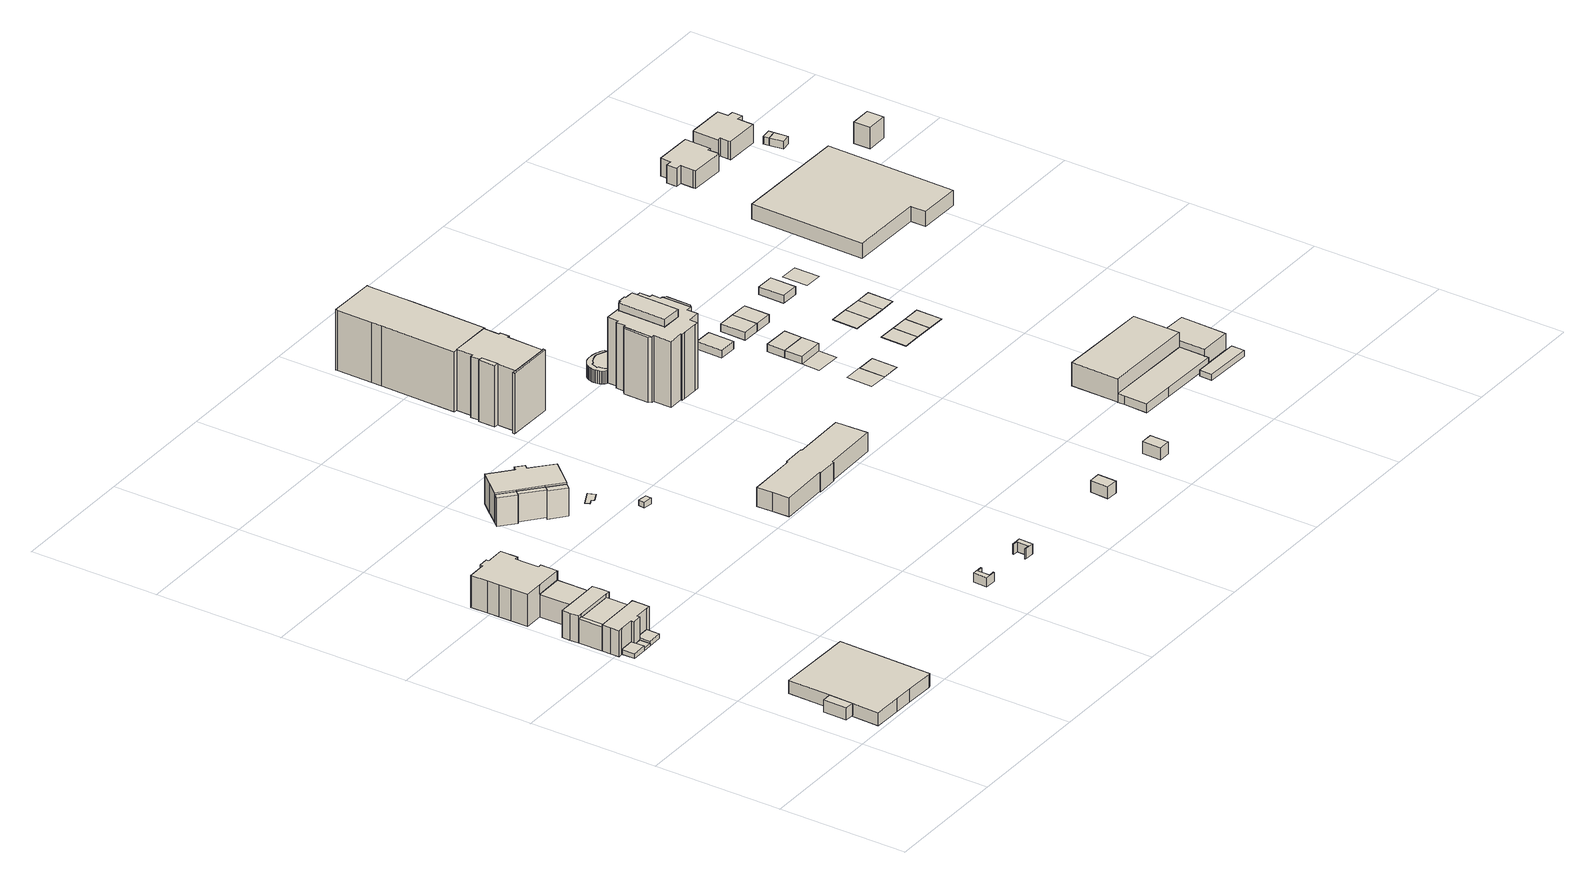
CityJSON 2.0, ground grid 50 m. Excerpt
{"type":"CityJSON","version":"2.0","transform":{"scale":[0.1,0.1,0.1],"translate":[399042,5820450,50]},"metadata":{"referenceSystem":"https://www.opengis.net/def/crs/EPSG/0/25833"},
"CityObjects":{
"building1":{"type":"Building","attributes":{"Gemeindeschluessel":"11000011","BezugspunktDach":"2200","function":"51009_1610","measuredHeight":4.7,"storeysAboveGround":0},"address":[{"country":"Germany","locality":"Berlin"}],"geometry":[{"type":"Solid","lod":"1","boundaries":[[[[0,1,2,3]],[[4,5,6,7]],[[4,7,3,2]],[[5,4,2,1]],[[6,5,1,0]],[[7,6,0,3]]]]}]},
"building2":{"type":"Building","attributes":{"Gemeindeschluessel":"11000011","BezugspunktDach":"2200","function":"31001_2083","measuredHeight":5.11,"storeysAboveGround":1},"address":[{"country":"Germany","locality":"Berlin","thoroughfareNumber":"22 (4)","thoroughfareName":"Allee der Kosmonauten"}],"geometry":[{"type":"Solid","lod":"1","boundaries":[[[[8,9,10,11,12,13,14,15,16,1,0,17]],[[18,19,20,21,22,23,24,25,26,27,28,29]],[[18,29,17,0]],[[19,18,0,1]],[[20,19,1,16]],[[21,20,16,15]],[[22,21,15,14]],[[23,22,14,13]],[[24,23,13,12]],[[25,24,12,11]],[[26,25,11,10]],[[27,26,10,9]],[[28,27,9,8]],[[29,28,8,17]]]]}]},
"building3":{"type":"Building","attributes":{"Gemeindeschluessel":"11000011","function":"31001_2143"},"address":[{"country":"Germany","locality":"Berlin","thoroughfareNumber":"79 (43)","thoroughfareName":"Herzbergstraße"}],"children":["building3-1","building3-2","building3-3"]},
"building3-1":{"type":"BuildingPart","attributes":{"BezugspunktDach":"2200","measuredHeight":2.67,"storeysAboveGround":1},"parents":["building3"],"geometry":[{"type":"MultiSurface","lod":"1","boundaries":[[[30,31,32,33]],[[34,35,36,37]],[[34,37,33,32]],[[35,38,39,40,34,32,31]],[[36,35,31,30]],[[37,36,30,33]],[[40,39,38,35]]]}]},
"building3-2":{"type":"BuildingPart","attributes":{"BezugspunktDach":"2200","measuredHeight":1.02,"storeysAboveGround":1},"parents":["building3"],"geometry":[{"type":"Solid","lod":"1","boundaries":[[[[38,41,42,39]],[[43,44,35,40]],[[43,40,39,42]],[[35,44,41,38]],[[44,43,42,41]],[[40,35,38,39]]]]}]},
"building3-3":{"type":"BuildingPart","attributes":{"BezugspunktDach":"2200","measuredHeight":2.67,"storeysAboveGround":1},"parents":["building3"],"geometry":[{"type":"MultiSurface","lod":"1","boundaries":[[[45,46,47,48]],[[49,50,44,51]],[[49,51,48,47]],[[50,49,47,46]],[[44,50,46,45]],[[51,43,42,41,44,45,48]],[[44,41,42,43]]]}]},
"building4":{"type":"Building","attributes":{"name":"Haus 17","Gemeindeschluessel":"11000011","function":"31001_3051"},"address":[{"country":"Germany","locality":"Berlin","thoroughfareNumber":"79 (45)","thoroughfareName":"Herzbergstraße"}],"children":["building4-1","building4-2","building4-3","building4-4","building4-5","building4-6"]},
"building4-1":{"type":"BuildingPart","attributes":{"BezugspunktDach":"2200","measuredHeight":11.59,"storeysAboveGround":2},"parents":["building4"],"geometry":[{"type":"MultiSurface","lod":"1","boundaries":[[[52,53,54,55,56,57,58,59,60,61,62,63,64,65]],[[66,67,68,69,70,71,72,73,74,75,76,77,78,79]],[[80,81,79,65,64]],[[82,83,64,63]],[[67,66,84,85,86]],[[68,67,63,62]],[[69,68,62,61]],[[70,69,61,60]],[[71,70,60,59]],[[72,71,59,58]],[[73,72,58,57]],[[74,73,57,56]],[[75,74,56,55]],[[76,75,55,54]],[[77,76,54,53]],[[78,77,53,52]],[[79,78,52,65]],[[66,79,81,80]],[[86,85,84,83,82]]]}]},
"building4-2":{"type":"BuildingPart","attributes":{"BezugspunktDach":"2200","measuredHeight":9.42,"storeysAboveGround":2},"parents":["building4"],"geometry":[{"type":"MultiSurface","lod":"1","boundaries":[[[81,80,87,88]],[[89,66,79,90]],[[83,91,87,80]],[[66,89,92,93,85]],[[90,79,81,88]],[[89,90,88,87]],[[85,93,92,91,83]],[[79,66,80,81]]]}]},
"building4-3":{"type":"BuildingPart","attributes":{"BezugspunktDach":"2200","measuredHeight":11.75,"storeysAboveGround":2},"parents":["building4"],"geometry":[{"type":"MultiSurface","lod":"1","boundaries":[[[94,95,96,97,98,99,100,101,102,103]],[[104,105,106,107,108,109,89,90,110,111]],[[104,111,103,102]],[[112,113,104,102,101]],[[106,105,101,100]],[[107,106,100,99]],[[108,107,99,98]],[[109,108,98,97]],[[89,109,114,115,93,91,116,117,97,96]],[[88,87,96,95]],[[110,90,95,94]],[[111,110,94,103]],[[105,104,113,112]],[[91,93,115,116]],[[117,116,115,114]],[[90,89,87,88]]]}]},
"building4-4":{"type":"BuildingPart","attributes":{"BezugspunktDach":"2200","measuredHeight":11.43,"storeysAboveGround":2},"parents":["building4"],"geometry":[{"type":"Solid","lod":"1","boundaries":[[[[83,82,117,116,91]],[[115,114,86,85,93]],[[86,114,117,82]],[[115,93,91,116]],[[114,115,116,117]],[[85,86,82,83]],[[93,85,83,91]]]]}]},
"building4-5":{"type":"BuildingPart","attributes":{"BezugspunktDach":"2200","measuredHeight":15.75,"storeysAboveGround":2},"parents":["building4"],"geometry":[{"type":"Solid","lod":"1","boundaries":[[[[118,119,120,121,122,123,124,125,126,127,128,129,130,131,132,133,134,135]],[[136,137,138,139,140,141,142,143,144,145,146,147,148,149,150,151,152,153]],[[136,153,135,134]],[[137,136,134,133]],[[138,137,133,132]],[[139,138,132,131]],[[140,139,131,130]],[[141,140,130,129]],[[142,141,129,128]],[[143,142,128,127]],[[144,143,127,126]],[[145,144,126,125]],[[146,145,125,124]],[[147,146,124,123]],[[148,147,123,122],[148,154,155,147]],[[149,148,122,121]],[[150,149,121,120]],[[151,150,120,119]],[[152,151,119,118]],[[153,152,118,135]],[[154,148,147,155]]]]}]},
"building4-6":{"type":"BuildingPart","attributes":{"BezugspunktDach":"2200","measuredHeight":8.89,"storeysAboveGround":2},"parents":["building4"],"geometry":[{"type":"MultiSurface","lod":"1","boundaries":[[[113,112,155,154]],[[147,156,157,148]],[[156,147,155,112]],[[157,156,105,104,113]],[[148,157,113,154]],[[147,148,154,155]],[[112,113,104,105]]]}]},
"building5":{"type":"Building","attributes":{"Gemeindeschluessel":"11000011","BezugspunktDach":"2200","function":"51009_1610","measuredHeight":3.6,"storeysAboveGround":0},"address":[{"country":"Germany","locality":"Berlin"}],"geometry":[{"type":"Solid","lod":"1","boundaries":[[[[158,159,160,161,162,163,164,165]],[[166,167,168,169,170,171,172,173]],[[166,173,165,164]],[[167,166,164,163]],[[168,167,163,162]],[[169,168,162,161]],[[170,169,161,160]],[[171,170,160,159]],[[172,171,159,158]],[[173,172,158,165]]]]}]},
"building6":{"type":"Building","attributes":{"name":"Haus 12","Gemeindeschluessel":"11000011","function":"31001_3052"},"address":[{"country":"Germany","locality":"Berlin","thoroughfareNumber":"79 (44)","thoroughfareName":"Herzbergstraße"}],"children":["building6-1","building6-2","building6-3","building6-4"]},
"building6-1":{"type":"BuildingPart","attributes":{"BezugspunktDach":"2200","measuredHeight":12.66,"storeysAboveGround":2},"parents":["building6"],"geometry":[{"type":"MultiSurface","lod":"1","boundaries":[[[174,175,176,177,178,179,180,181,182,183,184,185]],[[186,187,188,189,190,191,192,193,194,195,196,197]],[[186,197,185,184]],[[187,186,184,183]],[[188,187,183,182]],[[189,188,182,181]],[[190,189,181,180]],[[191,190,180,179]],[[192,191,179,178]],[[193,192,178,177]],[[194,193,177,176]],[[195,198,199,176,175]],[[200,201,202,175,174]],[[196,195,203,204]],[[197,205,206,174,185]],[[194,199,198,195]],[[204,203,202,201,200]],[[196,206,205,197]]]}]},
"building6-2":{"type":"BuildingPart","attributes":{"BezugspunktDach":"2200","measuredHeight":11.14,"storeysAboveGround":2},"parents":["building6"],"geometry":[{"type":"MultiSurface","lod":"1","boundaries":[[[207,199,198,208,209]],[[210,195,194,211,212]],[[210,212,209,208]],[[195,210,208,213,203,198]],[[211,194,199,207]],[[212,211,207,209]],[[198,203,213,208]],[[214,194,195,198,199]]]}]},
"building6-3":{"type":"BuildingPart","attributes":{"BezugspunktDach":"2200","measuredHeight":11.14,"storeysAboveGround":2},"parents":["building6"],"geometry":[{"type":"MultiSurface","lod":"1","boundaries":[[[215,216,206,205,217]],[[197,196,218,219,220]],[[197,220,217,205]],[[218,196,221,204,222]],[[219,218,216,215]],[[220,219,215,217]],[[197,205,206,196]],[[222,204,221,206,216,223]]]}]},
"building6-4":{"type":"BuildingPart","attributes":{"BezugspunktDach":"2200","measuredHeight":10.92,"storeysAboveGround":2},"parents":["building6"],"geometry":[{"type":"MultiSurface","lod":"1","boundaries":[[[224,201,200,225]],[[204,203,213,222]],[[204,206,216,222,225,200]],[[213,208,198,201,224]],[[222,213,224,225]],[[222,216,206,204]],[[204,226,200,201,203]],[[203,198,208,213]]]}]},
"building7":{"type":"Building","attributes":{"Gemeindeschluessel":"11000011","BezugspunktDach":"2200","function":"31001_2143","measuredHeight":0.073,"storeysAboveGround":1},"address":[{"country":"Germany","locality":"Berlin","thoroughfareNumber":"79 (47)","thoroughfareName":"Herzbergstraße"}],"geometry":[{"type":"Solid","lod":"1","boundaries":[[[[227,228,229,230,231,232]],[[233,234,235,236,237,238]],[[233,238,232,231]],[[234,233,231,230]],[[235,234,230,229]],[[236,235,229,228]],[[237,236,228,227]],[[238,237,227,232]]]]}]},
"building8":{"type":"Building","attributes":{"Gemeindeschluessel":"11000011","BezugspunktDach":"2200","function":"31001_2143","measuredHeight":2.27,"storeysAboveGround":1},"address":[{"country":"Germany","locality":"Berlin","thoroughfareNumber":"79 (48)","thoroughfareName":"Herzbergstraße"}],"geometry":[{"type":"Solid","lod":"1","boundaries":[[[[239,240,241,242]],[[243,244,245,246]],[[243,246,242,241]],[[244,243,241,240]],[[245,244,240,239]],[[246,245,239,242]]]]}]},
"building9":{"type":"Building","attributes":{"Gemeindeschluessel":"11000011","BezugspunktDach":"2200","function":"51009_1610","measuredHeight":3.93,"storeysAboveGround":0},"address":[{"country":"Germany","locality":"Berlin"}],"geometry":[{"type":"Solid","lod":"1","boundaries":[[[[247,248,249,250,251,252,253,254]],[[255,256,257,258,259,260,261,262]],[[255,262,254,253]],[[256,255,253,252]],[[257,256,252,251]],[[258,257,251,250]],[[259,258,250,249]],[[260,259,249,248]],[[261,260,248,247]],[[262,261,247,254]]]]}]},
"building10":{"type":"Building","attributes":{"Gemeindeschluessel":"11000011","BezugspunktDach":"2200","function":"31001_3051","measuredHeight":9.79,"storeysAboveGround":1},"address":[{"country":"Germany","locality":"Berlin","thoroughfareNumber":"23","thoroughfareName":"Allee der Kosmonauten"}],"geometry":[{"type":"Solid","lod":"1","boundaries":[[[[263,264,265,266,267,268,269,270,271,272,273,274,275,276]],[[277,278,279,280,281,282,283,284,285,286,287,288,289,290]],[[277,290,276,275]],[[278,277,275,274]],[[279,278,274,273]],[[280,279,273,272]],[[281,280,272,271]],[[282,281,271,270]],[[283,282,270,269]],[[284,283,269,268]],[[285,284,268,267]],[[286,285,267,266]],[[287,286,266,265]],[[288,287,265,264]],[[289,288,264,263]],[[290,289,263,276]]]]}]},
"building11":{"type":"Building","attributes":{"Gemeindeschluessel":"11000011","BezugspunktDach":"2200","function":"51009_1610","measuredHeight":24.01,"storeysAboveGround":0},"address":[{"country":"Germany","locality":"Berlin"}],"geometry":[{"type":"Solid","lod":"1","boundaries":[[[[291,292,293,294,295]],[[296,297,298,299,300]],[[296,300,295,294]],[[297,296,294,293]],[[298,297,293,292]],[[299,298,292,291]],[[300,299,291,295]]]]}]},
"building12":{"type":"Building","attributes":{"Gemeindeschluessel":"11000011","function":"31001_3052"},"address":[{"country":"Germany","locality":"Berlin","thoroughfareNumber":"23A","thoroughfareName":"Allee der Kosmonauten"}],"children":["building12-1","building12-2","building12-3"]},
"building12-1":{"type":"BuildingPart","attributes":{"BezugspunktDach":"2200","measuredHeight":23.61,"storeysAboveGround":7},"parents":["building12"],"geometry":[{"type":"Solid","lod":"1","boundaries":[[[[301,302,303,304,305,306,307,308,309,310,311,312,313,314]],[[315,316,317,318,319,320,321,322,323,324,325,326,327,328]],[[315,328,314,313]],[[316,315,313,312]],[[317,316,312,311]],[[318,317,311,310]],[[319,318,310,309]],[[320,319,309,308]],[[321,320,308,307]],[[322,321,307,306]],[[323,322,306,305]],[[324,323,305,304]],[[325,324,304,303]],[[326,325,303,302]],[[328,327,301,314]],[[327,326,302,301]]]]}]},
"building12-2":{"type":"BuildingPart","attributes":{"BezugspunktDach":"2200","measuredHeight":25.97,"storeysAboveGround":7},"parents":["building12"],"geometry":[{"type":"MultiSurface","lod":"1","boundaries":[[[329,330,331,332,333,334,335,336,337,338,339,340,341,342,343]],[[344,345,327,326,346,347,348,349,350,351,352,353,354,355,356]],[[344,356,343,342]],[[345,344,342,341]],[[327,345,341,340]],[[302,301,340,339]],[[346,326,339,338]],[[347,346,338,337]],[[348,347,337,336]],[[349,348,336,335]],[[350,349,335,334]],[[351,350,334,333]],[[353,352,332,331]],[[354,353,331,330]],[[355,354,330,329]],[[356,355,329,343]],[[326,327,357,301,302]],[[351,358,359,352]]]}]},
"building12-3":{"type":"BuildingPart","attributes":{"BezugspunktDach":"2200","measuredHeight":23.73,"storeysAboveGround":7},"parents":["building12"],"geometry":[{"type":"Solid","lod":"1","boundaries":[[[[360,361,358,359,362,363]],[[364,352,351,365,366,367]],[[364,367,363,362]],[[352,364,362,359]],[[365,351,358,361]],[[366,365,361,360]],[[367,366,360,363]],[[352,359,358,351]]]]}]},
"building13":{"type":"Building","attributes":{"Gemeindeschluessel":"11000011","BezugspunktDach":"2200","function":"51009_1610","measuredHeight":4.59,"storeysAboveGround":0},"address":[{"country":"Germany","locality":"Berlin"}],"geometry":[{"type":"Solid","lod":"1","boundaries":[[[[368,369,370,371]],[[372,373,374,375]],[[372,375,371,370]],[[373,372,370,369]],[[374,373,369,368]],[[375,374,368,371]]]]}]},
"building14":{"type":"Building","attributes":{"Gemeindeschluessel":"11000011","BezugspunktDach":"2200","function":"51009_1610","measuredHeight":1.37,"storeysAboveGround":0},"address":[{"country":"Germany","locality":"Berlin"}],"geometry":[{"type":"Solid","lod":"1","boundaries":[[[[376,377,378,379,380]],[[381,382,383,384,385]],[[381,385,380,379]],[[382,381,379,378]],[[383,382,378,377]],[[384,383,377,376]],[[385,384,376,380]]]]}]},
"building15":{"type":"Building","attributes":{"Gemeindeschluessel":"11000011","BezugspunktDach":"2200","function":"51009_1610","measuredHeight":5.18,"storeysAboveGround":0},"address":[{"country":"Germany","locality":"Berlin"}],"geometry":[{"type":"Solid","lod":"1","boundaries":[[[[386,387,388,389,390,391,392,393,394,395,396,397,398,399,400,401,402,403,404,405,406,407,408,409,410,411,412,413,414,415,416,417,418,419,420,421,422,423,424,425,426]],[[427,428,429,430,431,432,433,434,435,436,437,438,439,440,441,442,443,444,445,446,447,448,449,450,451,452,453,454,455,456,457,458,459,460,461,462,463,464,465,466,467]],[[427,467,426,425]],[[428,427,425,424]],[[429,428,424,423]],[[430,429,423,422]],[[431,430,422,421]],[[432,431,421,420]],[[433,432,420,419]],[[434,433,419,418]],[[435,434,418,417]],[[436,435,417,416]],[[437,436,416,415]],[[438,437,415,414]],[[439,438,414,413]],[[440,439,413,412]],[[441,440,412,411]],[[442,441,411,410]],[[443,442,410,409]],[[444,443,409,408]],[[445,444,408,407]],[[446,445,407,406]],[[447,446,406,405]],[[448,447,405,404]],[[449,448,404,403]],[[450,449,403,402]],[[451,450,402,401]],[[452,451,401,400]],[[453,452,400,399]],[[454,453,399,398]],[[455,454,398,397]],[[456,455,397,396]],[[457,456,396,395]],[[458,457,395,394]],[[459,458,394,393]],[[460,459,393,392]],[[461,460,392,391]],[[462,461,391,390]],[[463,462,390,389]],[[464,463,389,388]],[[465,464,388,387]],[[466,465,387,386]],[[467,466,386,426]]]]}]},
"building16":{"type":"Building","attributes":{"Gemeindeschluessel":"11000011","function":"31001_3052"},"address":[{"country":"Germany","locality":"Berlin","thoroughfareNumber":"23B","thoroughfareName":"Allee der Kosmonauten"}],"children":["building16-1","building16-2","building16-3","building16-4","building16-5"]},
"building16-1":{"type":"BuildingPart","attributes":{"BezugspunktDach":"2200","measuredHeight":25.71,"storeysAboveGround":8},"parents":["building16"],"geometry":[{"type":"MultiSurface","lod":"1","boundaries":[[[468,469,470,471]],[[472,473,474,475]],[[472,470,471,475,471,470]],[[473,472,470,469]],[[474,473,469,468]],[[475,474,468,471]]]}]},
"building16-2":{"type":"BuildingPart","attributes":{"BezugspunktDach":"2200","measuredHeight":25.73,"storeysAboveGround":8},"parents":["building16"],"geometry":[{"type":"MultiSurface","lod":"1","boundaries":[[[476,477,478,479,480,481,482,483,484,485,471,470,486,487,488,489,490,491,492,493,494,495,496,497,498,499,500,501,502,503,504]],[[505,506,507,508,509,510,511,512,513,514,515,516,517,518,519,520,521,522,523,524,525,526,527,528,529,530,531,532,533,534,535]],[[505,535,536,537]],[[506,505,503,502]],[[507,506,502,501]],[[508,507,501,500]],[[509,508,500,499]],[[510,509,499,498]],[[498,497,538,394]],[[512,511,497,539,540]],[[513,512,496,540,541,495]],[[514,513,541,542,543]],[[515,514,542,544,493]],[[516,515,544,545,492]],[[517,516,545,546]],[[518,517,491,490]],[[519,518,490,489]],[[520,519,489,488]],[[521,520,488,487]],[[522,521,487,486]],[[523,522,486,470]],[[524,523,472,475]],[[525,524,471,485]],[[526,525,485,484]],[[527,526,484,483]],[[528,527,483,482]],[[529,528,482,481]],[[530,529,481,480]],[[531,530,480,479]],[[532,531,479,478]],[[533,532,478,477]],[[534,533,477,476]],[[535,534,476,504]],[[537,536,504,503]],[[539,458,394,538]],[[540,539,497,496]],[[495,541,540,496]],[[543,542,541,495,494]],[[494,493,544,542]],[[547,493,492,545,544]],[[546,545,492,491]],[[475,472,470,471]]]}]},
"building16-3":{"type":"BuildingPart","attributes":{"BezugspunktDach":"2200","measuredHeight":5.13,"storeysAboveGround":8},"parents":["building16"],"geometry":[{"type":"MultiSurface","lod":"1","boundaries":[[[397,396,395,394,538,548,405,404,403,402,401,400,399,398]],[[453,452,451,450,449,448,447,549,539,458,457,456,455,454]],[[453,454,398,399]],[[452,453,399,400]],[[451,452,400,401]],[[450,451,401,402]],[[449,450,402,403]],[[448,449,403,404]],[[447,448,404,405]],[[549,447,405,548]],[[457,458,394,395]],[[456,457,395,396]],[[455,456,396,397]],[[454,455,397,398]],[[549,548,538,539]],[[550,458,539,551,538,394]]]}]},
"building16-4":{"type":"BuildingPart","attributes":{"BezugspunktDach":"2200","measuredHeight":28.68,"storeysAboveGround":8},"parents":["building16"],"geometry":[{"type":"MultiSurface","lod":"1","boundaries":[[[552,553,554,555,556,557,558,559,560]],[[541,540,539,549,561,546,545,544,542]],[[495,494,560,559]],[[540,496,495,562,559,558]],[[497,496,558,557]],[[548,538,557,556]],[[539,538,539,549]],[[561,549,556,555]],[[546,561,555,554]],[[545,492,491,554,553]],[[493,492,553,552]],[[542,494,493,552,560]],[[563,541,542,494,495]],[[541,562,495,496,540]],[[539,540,564,496,497]],[[549,539,538,548]],[[546,491,492,545]],[[544,545,565,492,493]],[[544,493,494,542]]]}]},
"building16-5":{"type":"BuildingPart","attributes":{"BezugspunktDach":"2200","measuredHeight":25.62,"storeysAboveGround":8},"parents":["building16"],"geometry":[{"type":"Solid","lod":"1","boundaries":[[[[504,503,566,567]],[[568,537,536,569]],[[568,569,567,566]],[[537,568,566,503]],[[569,536,504,567]],[[536,537,503,504]]]]}]},
"building17":{"type":"Building","attributes":{"Gemeindeschluessel":"11000011","BezugspunktDach":"2200","function":"51009_1610","measuredHeight":26.72,"storeysAboveGround":0},"address":[{"country":"Germany","locality":"Berlin"}],"geometry":[{"type":"Solid","lod":"1","boundaries":[[[[570,571,572,573,574,575]],[[539,549,576,546,561,540]],[[539,540,575,574]],[[549,539,574,573]],[[576,549,573,572]],[[546,576,572,571]],[[561,546,571,570]],[[540,561,570,575]]]]}]},
"building18":{"type":"Building","attributes":{"Gemeindeschluessel":"11000011","BezugspunktDach":"2200","function":"51009_1610","measuredHeight":4.85,"storeysAboveGround":0},"address":[{"country":"Germany","locality":"Berlin"}],"geometry":[{"type":"Solid","lod":"1","boundaries":[[[[577,578,579,580]],[[581,582,583,584]],[[581,584,580,579]],[[582,581,579,578]],[[583,582,578,577]],[[584,583,577,580]]]]}]},
"building19":{"type":"Building","attributes":{"Gemeindeschluessel":"11000011","BezugspunktDach":"2200","function":"31001_1010","measuredHeight":0.035,"storeysAboveGround":2},"address":[{"country":"Germany","locality":"Berlin","thoroughfareNumber":"15","thoroughfareName":"Am Herzbergteich"}],"geometry":[{"type":"MultiSurface","lod":"1","boundaries":[[[585,586,587,588]]]}]},
"building20":{"type":"Building","attributes":{"Gemeindeschluessel":"11000011","BezugspunktDach":"2200","function":"31001_1010","measuredHeight":3,"storeysAboveGround":2},"address":[{"country":"Germany","locality":"Berlin","thoroughfareNumber":"37","thoroughfareName":"Am Herzbergteich"}],"geometry":[{"type":"Solid","lod":"1","boundaries":[[[[589,590,591,592]],[[593,594,595,596]],[[593,596,592,591]],[[594,593,591,590]],[[595,594,590,589]],[[596,595,589,592]]]]}]},
"building21":{"type":"Building","attributes":{"Gemeindeschluessel":"11000011","BezugspunktDach":"2200","function":"31001_1010","measuredHeight":0.049,"storeysAboveGround":2},"address":[{"country":"Germany","locality":"Berlin","thoroughfareNumber":"17","thoroughfareName":"Am Herzbergteich"}],"geometry":[{"type":"MultiSurface","lod":"1","boundaries":[[[597,598,599,600]]]}]},
"building22":{"type":"Building","attributes":{"Gemeindeschluessel":"11000011","BezugspunktDach":"2200","function":"31001_1010","measuredHeight":0.075,"storeysAboveGround":2},"address":[{"country":"Germany","locality":"Berlin","thoroughfareNumber":"13","thoroughfareName":"Am Herzbergteich"}],"geometry":[{"type":"Solid","lod":"1","boundaries":[[[[601,602,586,585]],[[603,604,605,606]],[[603,606,585,586]],[[604,603,586,602]],[[605,604,602,601]],[[606,605,601,585]]]]}]},
"building23":{"type":"Building","attributes":{"Gemeindeschluessel":"11000011","BezugspunktDach":"2200","function":"31001_1010","measuredHeight":3.01,"storeysAboveGround":2},"address":[{"country":"Germany","locality":"Berlin","thoroughfareNumber":"19","thoroughfareName":"Am Herzbergteich"}],"geometry":[{"type":"Solid","lod":"1","boundaries":[[[[607,608,609,610]],[[611,612,598,599]],[[611,599,610,609]],[[612,611,609,608]],[[598,612,608,607]],[[599,598,607,610]]]]}]},
"building24":{"type":"Building","attributes":{"Gemeindeschluessel":"11000011","BezugspunktDach":"2200","function":"31001_1010","measuredHeight":0.009,"storeysAboveGround":2},"address":[{"country":"Germany","locality":"Berlin","thoroughfareNumber":"35","thoroughfareName":"Am Herzbergteich"}]},
"building25":{"type":"Building","attributes":{"Gemeindeschluessel":"11000011","BezugspunktDach":"2200","function":"31001_1010","measuredHeight":2.99,"storeysAboveGround":2},"address":[{"country":"Germany","locality":"Berlin","thoroughfareNumber":"21","thoroughfareName":"Am Herzbergteich"}],"geometry":[{"type":"Solid","lod":"1","boundaries":[[[[608,613,614,609]],[[615,616,612,611]],[[615,611,609,614]],[[616,615,614,613]],[[612,616,613,608]],[[611,612,608,609]]]]}]},
"building26":{"type":"Building","attributes":{"Gemeindeschluessel":"11000011","BezugspunktDach":"2200","function":"31001_1010","measuredHeight":2.98,"storeysAboveGround":2},"address":[{"country":"Germany","locality":"Berlin","thoroughfareNumber":"33","thoroughfareName":"Am Herzbergteich"}],"geometry":[{"type":"Solid","lod":"1","boundaries":[[[[617,618,619,620]],[[621,622,623,624]],[[621,624,620,619]],[[622,621,619,618]],[[623,622,618,617]],[[624,623,617,620]]]]}]},
"building27":{"type":"Building","attributes":{"Gemeindeschluessel":"11000011","BezugspunktDach":"2200","function":"31001_1010","measuredHeight":3.02,"storeysAboveGround":2},"address":[{"country":"Germany","locality":"Berlin","thoroughfareNumber":"31","thoroughfareName":"Am Herzbergteich"}],"geometry":[{"type":"Solid","lod":"1","boundaries":[[[[625,626,618,617]],[[627,628,629,630]],[[627,630,617,618]],[[628,627,618,626]],[[629,628,626,625]],[[630,629,625,617]]]]}]},
"building28":{"type":"Building","attributes":{"Gemeindeschluessel":"11000011","BezugspunktDach":"2200","function":"31001_1010","measuredHeight":0.135,"storeysAboveGround":2},"address":[{"country":"Germany","locality":"Berlin","thoroughfareNumber":"11","thoroughfareName":"Am Herzbergteich"}],"geometry":[{"type":"Solid","lod":"1","boundaries":[[[[631,632,633,634]],[[635,636,637,638]],[[635,638,634,633]],[[636,635,633,632]],[[637,636,632,631]],[[638,637,631,634]]]]}]},
"building29":{"type":"Building","attributes":{"name":"Sporthalle","Gemeindeschluessel":"11000011","function":"31001_3211"},"address":[{"country":"Germany","locality":"Berlin","thoroughfareNumber":"22A","thoroughfareName":"Allee der Kosmonauten"}],"children":["building29-1","building29-2","building29-3"]},
"building29-1":{"type":"BuildingPart","attributes":{"BezugspunktDach":"2200","measuredHeight":9.09,"storeysAboveGround":2},"parents":["building29"],"geometry":[{"type":"MultiSurface","lod":"1","boundaries":[[[639,640,641,642,643]],[[644,645,646,647,648]],[[644,648,643,642]],[[645,644,642,641]],[[646,645,641,640]],[[649,650,646,640,639]],[[651,652,639,643]],[[647,646,650,649]],[[648,647,653,652,651]]]}]},
"building29-2":{"type":"BuildingPart","attributes":{"BezugspunktDach":"2200","measuredHeight":3.52,"storeysAboveGround":2},"parents":["building29"],"geometry":[{"type":"MultiSurface","lod":"1","boundaries":[[[654,655,656,652,651,657,658]],[[659,660,661,662,663,664,665]],[[659,665,658,657]],[[660,659,657,651]],[[661,660,651,648,647]],[[663,662,656,655]],[[664,663,655,654]],[[665,664,654,658]],[[647,648,651,652]],[[662,661,652,656]]]}]},
"building29-3":{"type":"BuildingPart","attributes":{"BezugspunktDach":"2200","measuredHeight":6.2,"storeysAboveGround":2},"parents":["building29"],"geometry":[{"type":"MultiSurface","lod":"1","boundaries":[[[666,667,650,649,668]],[[669,670,671,672,673]],[[674,652,656,662,661,669,673,668,649]],[[670,669,647,646]],[[671,670,650,667]],[[672,671,667,666]],[[673,672,666,668]],[[661,662,656,652,674]],[[646,647,649,650]]]}]},
"building30":{"type":"Building","attributes":{"Gemeindeschluessel":"11000011","BezugspunktDach":"2200","function":"31001_1010","measuredHeight":0.137,"storeysAboveGround":2},"address":[{"country":"Germany","locality":"Berlin","thoroughfareNumber":"7","thoroughfareName":"Am Herzbergteich"}],"geometry":[{"type":"Solid","lod":"1","boundaries":[[[[675,676,677,678]],[[679,680,681,682]],[[679,682,678,677]],[[680,679,677,676]],[[681,680,676,675]],[[682,681,675,678]]]]}]},
"building31":{"type":"Building","attributes":{"Gemeindeschluessel":"11000011","BezugspunktDach":"2200","function":"31001_1010","measuredHeight":0.174,"storeysAboveGround":2},"address":[{"country":"Germany","locality":"Berlin","thoroughfareNumber":"9","thoroughfareName":"Am Herzbergteich"}],"geometry":[{"type":"Solid","lod":"1","boundaries":[[[[683,684,632,631]],[[636,685,686,637]],[[636,637,631,632]],[[685,636,632,684]],[[686,685,684,683]],[[637,686,683,631]]]]}]},
"building32":{"type":"Building","attributes":{"Gemeindeschluessel":"11000011","BezugspunktDach":"2200","function":"31001_1010","measuredHeight":0.205,"storeysAboveGround":2},"address":[{"country":"Germany","locality":"Berlin","thoroughfareNumber":"1","thoroughfareName":"Am Herzbergteich"}],"geometry":[{"type":"Solid","lod":"1","boundaries":[[[[687,688,684,683]],[[685,689,690,686]],[[685,686,683,684]],[[689,685,684,688]],[[690,689,688,687]],[[686,690,687,683]]]]}]},
"building33":{"type":"Building","attributes":{"Gemeindeschluessel":"11000011","BezugspunktDach":"2200","function":"31001_1010","measuredHeight":0.172,"storeysAboveGround":2},"address":[{"country":"Germany","locality":"Berlin","thoroughfareNumber":"5","thoroughfareName":"Am Herzbergteich"}],"geometry":[{"type":"Solid","lod":"1","boundaries":[[[[691,692,676,675]],[[693,694,695,696]],[[693,696,675,676]],[[694,693,676,692]],[[695,694,692,691]],[[696,695,691,675]]]]}]},
"building34":{"type":"Building","attributes":{"Gemeindeschluessel":"11000011","BezugspunktDach":"2200","function":"31001_1010","measuredHeight":3,"storeysAboveGround":2},"address":[{"country":"Germany","locality":"Berlin","thoroughfareNumber":"27","thoroughfareName":"Am Herzbergteich"}],"geometry":[{"type":"Solid","lod":"1","boundaries":[[[[697,698,699,700]],[[701,702,703,704]],[[701,704,700,699]],[[702,701,699,698]],[[703,702,698,697]],[[704,703,697,700]]]]}]},
"building35":{"type":"Building","attributes":{"Gemeindeschluessel":"11000011","BezugspunktDach":"2200","function":"31001_2463","measuredHeight":2.32,"storeysAboveGround":1},"address":[{"country":"Germany","locality":"Berlin","thoroughfareNumber":"22A (1)","thoroughfareName":"Allee der Kosmonauten"}],"geometry":[{"type":"Solid","lod":"1","boundaries":[[[[705,706,707,708]],[[709,710,711,712]],[[709,712,708,707]],[[710,709,707,706]],[[711,710,706,705]],[[712,711,705,708]]]]}]},
"building36":{"type":"Building","attributes":{"Gemeindeschluessel":"11000011","BezugspunktDach":"2200","function":"31001_1010","measuredHeight":0.202,"storeysAboveGround":2},"address":[{"country":"Germany","locality":"Berlin","thoroughfareNumber":"3","thoroughfareName":"Am Herzbergteich"}],"geometry":[{"type":"Solid","lod":"1","boundaries":[[[[713,714,692,691]],[[694,715,716,695]],[[694,695,691,692]],[[715,694,692,714]],[[716,715,714,713]],[[695,716,713,691]]]]}]},
"building37":{"type":"Building","attributes":{"Gemeindeschluessel":"11000011","BezugspunktDach":"2200","function":"31001_1010","measuredHeight":0.029,"storeysAboveGround":2},"address":[{"country":"Germany","locality":"Berlin","thoroughfareNumber":"23","thoroughfareName":"Am Herzbergteich"}],"geometry":[{"type":"MultiSurface","lod":"1","boundaries":[[[717,718,719,720]]]}]},
"building38":{"type":"Building","attributes":{"Gemeindeschluessel":"11000011","BezugspunktDach":"2200","function":"31001_3040","measuredHeight":5.92,"storeysAboveGround":1},"address":[{"country":"Germany","locality":"Berlin","thoroughfareNumber":"25","thoroughfareName":"Allee der Kosmonauten"}],"geometry":[{"type":"Solid","lod":"1","boundaries":[[[[721,722,723,724,725,726]],[[727,728,729,730,731,732]],[[727,732,726,725]],[[728,727,725,724]],[[729,728,724,723]],[[730,729,723,722]],[[731,730,722,721]],[[732,731,721,726]]]]}]},
"building39":{"type":"Building","attributes":{"Gemeindeschluessel":"11000011","BezugspunktDach":"2200","function":"31001_1010","measuredHeight":7.02,"storeysAboveGround":2},"address":[{"country":"Germany","locality":"Berlin","thoroughfareNumber":"103A","thoroughfareName":"Rhinstraße"}],"geometry":[{"type":"Solid","lod":"1","boundaries":[[[[733,734,735,736,737,738,739,740,741,742,743,744,745]],[[746,747,748,749,750,751,752,753,754,755,756,757,758]],[[746,758,745,744]],[[747,746,744,743]],[[748,747,743,742]],[[749,748,742,741]],[[750,749,741,740]],[[751,750,740,739]],[[752,751,739,738]],[[753,752,738,737]],[[754,753,737,736]],[[755,754,736,735]],[[756,755,735,734]],[[757,756,734,733]],[[758,757,733,745]]]]}]},
"building40":{"type":"Building","attributes":{"Gemeindeschluessel":"11000011","BezugspunktDach":"2200","function":"31001_1010","measuredHeight":7.09,"storeysAboveGround":2},"address":[{"country":"Germany","locality":"Berlin","thoroughfareNumber":"103","thoroughfareName":"Rhinstraße"}],"geometry":[{"type":"Solid","lod":"1","boundaries":[[[[759,760,761,762,763,764,765,766,767,768,769,770,771]],[[772,773,774,775,776,777,778,779,780,781,782,783,784]],[[772,784,771,770]],[[773,772,770,769]],[[774,773,769,768]],[[775,774,768,767]],[[776,775,767,766]],[[777,776,766,765]],[[778,777,765,764]],[[779,778,764,763]],[[780,779,763,762]],[[781,780,762,761]],[[782,781,761,760]],[[783,782,760,759]],[[784,783,759,771]]]]}]},
"building41":{"type":"Building","attributes":{"Gemeindeschluessel":"11000011","BezugspunktDach":"2200","function":"31001_2143","measuredHeight":3.02,"storeysAboveGround":1},"address":[{"country":"Germany","locality":"Berlin","thoroughfareNumber":"103 (1)","thoroughfareName":"Rhinstraße"}],"geometry":[{"type":"Solid","lod":"1","boundaries":[[[[785,786,787,788]],[[789,790,791,792]],[[789,792,788,787]],[[790,789,787,786]],[[791,790,786,785]],[[792,791,785,788]]]]}]},
"building42":{"type":"Building","attributes":{"Gemeindeschluessel":"11000011","BezugspunktDach":"2200","function":"51009_1610","measuredHeight":3.01,"storeysAboveGround":0},"address":[{"country":"Germany","locality":"Berlin"}],"geometry":[{"type":"Solid","lod":"1","boundaries":[[[[788,787,793,794]],[[795,789,792,796]],[[795,796,794,793]],[[789,795,793,787]],[[792,789,787,788]],[[796,792,788,794]]]]}]},
"building43":{"type":"Building","attributes":{"Gemeindeschluessel":"11000011","BezugspunktDach":"2200","function":"31001_2523","measuredHeight":8.25,"storeysAboveGround":1},"address":[{"country":"Germany","locality":"Berlin","thoroughfareNumber":"25 (1)","thoroughfareName":"Allee der Kosmonauten"}],"geometry":[{"type":"Solid","lod":"1","boundaries":[[[[797,798,799,800]],[[801,802,803,804]],[[801,804,800,799]],[[802,801,799,798]],[[803,802,798,797]],[[804,803,797,800]]]]}]}
},
"vertices":[
[118,117,64],[120,210,64],[83,210,64],[81,118,64],[83,210,17],[120,210,17],[118,117,17],[81,118,17],
[227,10,64],[299,8,64],[414,6,64],[420,6,64],[421,59,64],[421,70,64],[422,127,64],[427,370,64],[124,377,64],[115,12,64],[118,117,13],[120,210,13],[124,377,13],[427,370,13],[422,127,13],[421,70,13],[421,59,13],[420,6,13],[414,6,13],[299,8,13],[227,10,13],[115,12,13],
[30,932,29],[89,933,29],[88,984,29],[30,983,29],[88,984,10],[89,933,10],[30,932,10],[30,983,10],[89,933,20],[88,973,20],[88,973,10],
[125,933,20],[125,974,20],[125,974,10],[125,933,10],
[125,933,29],[182,934,29],[182,984,29],[125,984,29],[182,984,10],[182,934,10],[125,984,10],
[12,1017,111],[12,983,111],[30,983,111],[88,984,111],[88,973,111],[125,974,111],[125,984,111],[182,984,111],[198,985,111],[198,1018,111],[198,1052,111],[181,1052,111],[27,1051,111],[12,1050,111],[27,1051,9],[181,1052,9],[198,1052,9],[198,1018,9],[198,985,9],[182,984,9],[125,984,9],[125,974,9],[88,973,9],[88,984,9],[30,983,9],[12,983,9],[12,1017,9],[12,1050,9],[27,1051,104],[12,1050,104],[181,1052,102],[27,1051,102],[27,1051,59],[27,1051,10],[181,1052,10],
[27,1144,104],[11,1144,104],[27,1144,9],[11,1144,9],[27,1144,102],[27,1144,31],[27,1144,10],
[10,1177,115],[11,1144,115],[27,1144,115],[180,1145,115],[197,1145,115],[197,1178,115],[196,1211,115],[191,1211,115],[83,1210,115],[10,1210,115],[83,1210,9],[191,1211,9],[196,1211,9],[197,1178,9],[197,1145,9],[180,1145,9],[10,1177,9],[10,1210,9],[191,1211,96],[83,1210,96],[180,1145,10],[104,1145,10],[104,1145,102],[180,1145,102],
[8,1506,132],[8,1460,132],[9,1412,132],[9,1346,132],[82,1347,132],[190,1348,132],[192,1348,132],[192,1415,132],[178,1415,132],[178,1462,132],[178,1508,132],[191,1508,132],[191,1576,132],[119,1575,132],[119,1585,132],[80,1585,132],[81,1574,132],[7,1573,132],[81,1574,7],[80,1585,7],[119,1585,7],[119,1575,7],[191,1576,7],[191,1508,7],[178,1508,7],[178,1462,7],[178,1415,7],[192,1415,7],[192,1348,7],[190,1348,7],[82,1347,7],[9,1346,7],[9,1412,7],[8,1460,7],[8,1506,7],[7,1573,7],[82,1347,96],[190,1348,96],
[191,1211,7],[83,1210,7],
[1098,196,51],[1099,200,51],[1076,200,51],[1077,248,51],[1100,247,51],[1100,252,51],[1057,252,51],[1055,197,51],[1057,252,15],[1100,252,15],[1100,247,15],[1077,248,15],[1076,200,15],[1099,200,15],[1098,196,15],[1055,197,15],
[564,1760,121],[640,1693,121],[696,1644,121],[737,1690,121],[778,1737,121],[699,1807,121],[711,1820,121],[683,1845,121],[671,1832,121],[590,1902,121],[549,1855,121],[508,1809,121],[549,1855,4],[590,1902,4],[671,1832,4],[683,1845,4],[711,1820,4],[699,1807,4],[778,1737,4],[737,1690,4],[696,1644,4],[640,1693,4],[564,1760,4],[508,1809,4],[640,1693,115],[696,1644,115],[564,1760,116],[640,1693,116],[640,1693,89],[640,1693,7],[564,1760,7],[508,1809,115],[564,1760,115],
[680,1625,115],[628,1678,115],[624,1674,115],[628,1678,4],[680,1625,4],[624,1674,4],[628,1678,7],[696,1644,82],
[547,1741,115],[551,1745,115],[492,1790,115],[551,1745,4],[547,1741,4],[492,1790,4],[564,1760,88],[551,1745,7],[551,1745,53],
[628,1678,116],[551,1745,116],[564,1760,75],
[782,1606,8],[801,1615,8],[806,1605,8],[842,1623,8],[829,1650,8],[773,1623,8],[829,1650,7],[842,1623,7],[806,1605,7],[801,1615,7],[782,1606,7],[773,1623,7],
[891,1434,31],[894,1458,31],[859,1463,31],[856,1439,31],[859,1463,9],[894,1458,9],[891,1434,9],[856,1439,9],
[1323,191,50],[1325,245,50],[1285,246,50],[1285,242,50],[1306,241,50],[1305,196,50],[1282,196,50],[1282,192,50],[1282,196,11],[1305,196,11],[1306,241,11],[1285,242,11],[1285,246,11],[1325,245,11],[1323,191,11],[1282,192,11],
[1077,1069,81],[1079,1005,81],[1271,1009,81],[1271,1005,81],[1351,1007,81],[1351,1012,81],[1573,1016,81],[1571,1079,81],[1570,1142,81],[1357,1138,81],[1357,1143,81],[1270,1141,81],[1270,1136,81],[1074,1132,81],[1270,1136,7],[1270,1141,7],[1357,1143,7],[1357,1138,7],[1570,1142,7],[1571,1079,7],[1573,1016,7],[1351,1012,7],[1351,1007,7],[1271,1005,7],[1271,1009,7],[1079,1005,7],[1077,1069,7],[1074,1132,7],
[1033,2143,248],[1034,2208,248],[1024,2208,248],[1016,2208,248],[1015,2143,248],[1016,2208,8],[1024,2208,8],[1034,2208,8],[1033,2143,8],[1015,2143,8],
[1036,2310,243],[1197,2307,243],[1197,2310,243],[1206,2310,243],[1213,2601,243],[1214,2643,243],[1216,2780,243],[1217,2788,243],[1211,2788,243],[1030,2791,243],[1030,2783,243],[1028,2645,243],[1027,2605,243],[1023,2310,243],[1027,2605,7],[1028,2645,7],[1030,2783,7],[1030,2791,7],[1211,2788,7],[1217,2788,7],[1216,2780,7],[1214,2643,7],[1213,2601,7],[1206,2310,7],[1197,2310,7],[1197,2307,7],[1036,2310,7],[1023,2310,7],
[1034,2208,246],[1034,2191,246],[1033,2143,246],[1032,2072,246],[1191,2070,246],[1193,2134,246],[1195,2210,246],[1203,2210,246],[1204,2245,246],[1195,2245,246],[1197,2307,246],[1036,2310,246],[1035,2245,246],[1024,2245,246],[1024,2208,246],[1024,2245,7],[1035,2245,7],[1195,2245,7],[1204,2245,7],[1203,2210,7],[1195,2210,7],[1193,2134,7],[1191,2070,7],[1032,2072,7],[1033,2143,7],[1034,2191,7],[1034,2208,7],[1024,2208,7],[1036,2310,146],[1191,2070,244],[1032,2072,244],
[1199,2062,244],[1200,2070,244],[1017,2073,244],[1017,2065,244],[1017,2073,7],[1200,2070,7],[1199,2062,7],[1017,2065,7],
[1810,178,52],[1812,251,52],[1768,252,52],[1764,180,52],[1768,252,6],[1812,251,6],[1810,178,6],[1764,180,6],
[1213,2134,22],[1215,2210,22],[1203,2210,22],[1195,2210,22],[1193,2134,22],[1195,2210,8],[1203,2210,8],[1215,2210,8],[1213,2134,8],[1193,2134,8],
[1434,2015,61],[1436,2008,61],[1438,2001,61],[1441,1995,61],[1444,1991,61],[1448,1986,61],[1453,1982,61],[1459,1983,61],[1466,1983,61],[1460,1994,61],[1457,2005,61],[1456,2017,61],[1450,2021,61],[1460,2048,61],[1468,2047,61],[1477,2055,61],[1487,2061,61],[1508,2067,61],[1520,2066,61],[1556,2050,61],[1556,2060,61],[1549,2065,61],[1541,2068,61],[1533,2071,61],[1525,2074,61],[1517,2076,61],[1508,2077,61],[1498,2078,61],[1489,2078,61],[1482,2077,61],[1475,2076,61],[1468,2074,61],[1462,2070,61],[1456,2066,61],[1451,2062,61],[1446,2057,61],[1442,2051,61],[1439,2044,61],[1436,2037,61],[1434,2030,61],[1434,2023,61],[1434,2030,10],[1436,2037,10],[1439,2044,10],[1442,2051,10],[1446,2057,10],[1451,2062,10],[1456,2066,10],[1462,2070,10],[1468,2074,10],[1475,2076,10],[1482,2077,10],[1489,2078,10],[1498,2078,10],[1508,2077,10],[1517,2076,10],[1525,2074,10],[1533,2071,10],[1541,2068,10],[1549,2065,10],[1556,2060,10],[1556,2050,10],[1520,2066,10],[1508,2067,10],[1487,2061,10],[1477,2055,10],[1468,2047,10],[1460,2048,10],[1450,2021,10],[1456,2017,10],[1457,2005,10],[1460,1994,10],[1466,1983,10],[1459,1983,10],[1453,1982,10],[1448,1986,10],[1444,1991,10],[1441,1995,10],[1438,2001,10],[1436,2008,10],[1434,2015,10],[1434,2023,10],
[1675,1795,267],[1676,1891,267],[1666,1901,267],[1665,1785,267],[1666,1901,10],[1676,1891,10],[1675,1795,10],[1665,1785,10],
[1444,1789,267],[1443,1719,267],[1503,1719,267],[1503,1713,267],[1517,1713,267],[1580,1712,267],[1594,1711,267],[1595,1745,267],[1643,1744,267],[1643,1786,267],[1657,1901,267],[1658,1937,267],[1646,1937,267],[1647,1979,267],[1579,1981,267],[1579,1974,267],[1592,1974,267],[1588,1787,267],[1510,1788,267],[1513,1975,267],[1526,1975,267],[1526,1981,267],[1466,1983,267],[1459,1983,267],[1458,1940,267],[1446,1941,267],[1445,1905,267],[1437,1905,267],[1435,1789,267],[1437,1905,9],[1445,1905,9],[1446,1941,9],[1458,1940,9],[1459,1983,9],[1466,1983,9],[1526,1981,9],[1526,1975,9],[1513,1975,9],[1510,1788,9],[1588,1787,9],[1592,1974,9],[1579,1974,9],[1579,1981,9],[1647,1979,9],[1646,1937,9],[1658,1937,9],[1657,1901,9],[1666,1901,9],[1665,1785,9],[1643,1786,9],[1643,1744,9],[1595,1745,9],[1594,1711,9],[1580,1712,9],[1517,1713,9],[1503,1713,9],[1503,1719,9],[1443,1719,9],[1444,1789,9],[1435,1789,9],[1435,1789,11],[1437,1905,11],[1526,1981,61],[1526,1981,10],[1526,1975,10],[1513,1975,10],[1510,1788,10],[1510,1788,174],[1588,1787,10],[1592,1974,10],[1579,1974,10],[1588,1787,81],
[1555,1981,61],[1555,1981,10],[1466,1983,20],[1526,1981,49],
[1588,1787,297],[1592,1974,297],[1579,1974,297],[1555,1975,297],[1555,1981,297],[1526,1981,297],[1526,1975,297],[1513,1975,297],[1510,1788,297],[1555,1975,10],[1513,1975,174],[1513,1975,259],[1526,1975,110],[1592,1974,146],
[1427,1896,267],[1425,1798,267],[1427,1896,11],[1425,1798,11],
[1555,1975,277],[1579,1974,277],[1579,1981,277],[1555,1981,277],[1526,1981,277],[1526,1975,277],[1579,1981,10],
[2118,172,51],[2119,244,51],[2074,246,51],[2072,172,51],[2074,246,3],[2119,244,3],[2118,172,3],[2072,172,3],
[1998,1230,11],[1999,1330,11],[1925,1331,11],[1923,1231,11],
[1866,1748,43],[1868,1848,43],[1798,1850,43],[1796,1750,43],[1798,1850,13],[1868,1848,13],[1866,1748,13],[1796,1750,13],
[2014,1433,11],[2015,1504,11],[1915,1505,11],[1913,1435,11],
[2072,1228,11],[2074,1329,11],[1999,1330,10],[2074,1329,10],[2072,1228,10],[1998,1230,10],
[2015,1504,41],[2016,1573,41],[1916,1575,41],[1915,1505,41],[1916,1575,11],[2016,1573,11],
[2018,1644,41],[1917,1646,41],[1917,1646,11],[2018,1644,11],
[2006,1746,42],[2008,1846,42],[1938,1847,42],[1936,1747,42],[1938,1847,12],[2008,1846,12],[2006,1746,12],[1936,1747,12],
[2076,1744,42],[2078,1844,42],[2008,1846,11],[2078,1844,11],[2076,1744,11],[2006,1746,11],
[2273,1278,11],[2275,1378,11],[2205,1380,11],[2203,1279,11],[2205,1380,9],[2275,1378,9],[2273,1278,9],[2203,1279,9],
[2663,487,96],[2664,568,96],[2666,672,96],[2304,681,96],[2301,496,96],[2304,681,5],[2666,672,5],[2664,568,5],[2663,487,5],[2301,496,5],[2663,487,65],[2664,568,65],[2301,496,39],[2663,487,39],[2663,487,31],
[2427,374,39],[2661,369,39],[2661,384,39],[2301,468,39],[2299,377,39],[2301,468,4],[2301,496,4],[2663,487,4],[2661,384,4],[2661,369,4],[2427,374,4],[2299,377,4],
[2785,381,65],[2791,563,65],[2661,384,65],[2663,487,3],[2664,568,3],[2791,563,3],[2785,381,3],[2661,384,3],[2663,487,26],
[2282,1475,11],[2284,1576,11],[2209,1577,11],[2207,1477,11],[2209,1577,10],[2284,1576,10],[2282,1475,10],[2207,1477,10],
[2343,1277,11],[2345,1377,11],[2345,1377,9],[2343,1277,9],
[2414,1275,11],[2415,1376,11],[2415,1376,9],[2414,1275,9],
[2357,1474,11],[2359,1574,11],[2284,1576,9],[2359,1574,9],[2357,1474,9],[2282,1475,9],
[2276,1770,41],[2278,1871,41],[2208,1872,41],[2206,1772,41],[2208,1872,11],[2278,1871,11],[2276,1770,11],[2206,1772,11],
[2783,306,26],[2783,357,26],[2596,361,26],[2594,311,26],[2596,361,2],[2783,357,2],[2783,306,2],[2594,311,2],
[2417,1473,11],[2419,1573,11],[2419,1573,9],[2417,1473,9],
[2416,1768,10],[2418,1868,10],[2348,1869,10],[2346,1769,10],
[2885,1710,66],[2884,1650,66],[3049,1648,66],[3057,2154,66],[2603,2162,66],[2596,1715,66],[2603,2162,7],[3057,2154,7],[3049,1648,7],[2884,1650,7],[2885,1710,7],[2596,1715,7],
[2657,2481,83],[2656,2430,83],[2656,2420,83],[2789,2417,83],[2790,2428,83],[2790,2459,83],[2803,2459,83],[2805,2561,83],[2792,2561,83],[2659,2563,83],[2658,2522,83],[2633,2522,83],[2632,2482,83],[2633,2522,13],[2658,2522,13],[2659,2563,13],[2792,2561,13],[2805,2561,13],[2803,2459,13],[2790,2459,13],[2790,2428,13],[2789,2417,13],[2656,2420,13],[2656,2430,13],[2657,2481,13],[2632,2482,13],
[2876,2468,83],[2876,2436,83],[2876,2426,83],[3009,2423,83],[3009,2434,83],[3010,2486,83],[3035,2485,83],[3036,2525,83],[3011,2526,83],[3011,2567,83],[2878,2569,83],[2865,2569,83],[2863,2468,83],[2865,2569,12],[2878,2569,12],[3011,2567,12],[3011,2526,12],[3036,2525,12],[3035,2485,12],[3010,2486,12],[3009,2434,12],[3009,2423,12],[2876,2426,12],[2876,2436,12],[2876,2468,12],[2863,2468,12],
[3029,2315,43],[3065,2320,43],[3059,2373,43],[3022,2368,43],[3059,2373,13],[3065,2320,13],[3029,2315,13],[3022,2368,13],
[3057,2394,43],[3020,2390,43],[3057,2394,13],[3020,2390,13],
[3200,2080,89],[3282,2080,89],[3282,2147,89],[3199,2146,89],[3282,2147,6],[3282,2080,6],[3200,2080,6],[3199,2146,6]
]}
